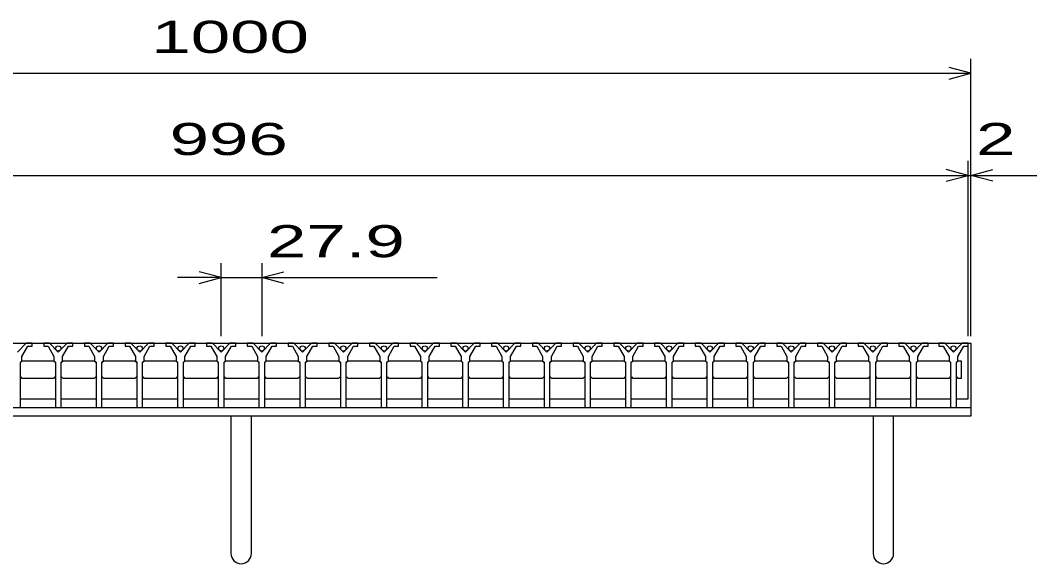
# Model space of a CAD drawing. Units: millimetres, scale not verified. Extents: x -1820 to 1724, y -1285 to 1059.
# Drawn here: x -1079 to -383, y -713 to -341 of the extents above; entities that cross this region are included whole.
import ezdxf
from ezdxf.enums import TextEntityAlignment as Align

# ---------------------------------------------------------------- set-up
doc = ezdxf.new("R2010")
doc.units = ezdxf.units.MM
doc.header["$LTSCALE"] = 10
for name, color, linetype, lineweight in [('16', 3, 'Continuous', 25), ('17', 3, 'Continuous', 25), ('19', 6, 'Continuous', 25), ('22', 2, 'Continuous', 25)]:
    doc.layers.add(name, color=color, linetype=linetype, lineweight=lineweight)
doc.styles.add('ベクトル', font='')
doc.styles.get('ベクトル').set_extended_font_data('ベクトル')

msp = doc.modelspace()

# ---------------------------------------------------------------- linework, layer by layer
at = {"layer": '16'}
for p, q in [((-1426, -562), (-430, -562)), ((-1075.2, -562), (-1081.2, -568)), ((-1078.2, -571), (-1074.2, -564)), ((-1071.2, -562), (-1075.2, -562)), ((-1074.2, -564), (-1071.2, -564)), ((-1071.2, -564), (-1071.2, -562)), ((-1063.3, -562), (-1063.3, -564)), ((-1059.3, -562), (-1063.3, -562)), ((-1063.3, -564), (-1060.3, -564)), ((-1060.3, -564), (-1056.3, -571)), ((-1053.3, -568), (-1059.3, -562)), ((-1047.3, -562), (-1053.3, -568)), ((-1050.3, -571), (-1046.3, -564)), ((-1043.3, -562), (-1047.3, -562)), ((-1046.3, -564), (-1043.3, -564)), ((-1043.3, -564), (-1043.3, -562)), ((-1035.4, -562), (-1035.4, -564)), ((-1031.4, -562), (-1035.4, -562)), ((-1035.4, -564), (-1032.4, -564)), ((-1032.4, -564), (-1028.4, -571)), ((-1025.4, -568), (-1031.4, -562)), ((-1019.4, -562), (-1025.4, -568)), ((-1022.4, -571), (-1018.4, -564)), ((-1015.4, -562), (-1019.4, -562)), ((-1018.4, -564), (-1015.4, -564)), ((-1015.4, -564), (-1015.4, -562)), ((-1007.5, -562), (-1007.5, -564)), ((-1003.5, -562), (-1007.5, -562)), ((-1007.5, -564), (-1004.5, -564)), ((-1004.5, -564), (-1000.5, -571)), ((-997.5, -568), (-1003.5, -562)), ((-991.5, -562), (-997.5, -568)), ((-994.5, -571), (-990.5, -564)), ((-987.5, -562), (-991.5, -562)), ((-990.5, -564), (-987.5, -564)), ((-987.5, -564), (-987.5, -562)), ((-979.6, -562), (-979.6, -564)), ((-975.6, -562), (-979.6, -562)), ((-979.6, -564), (-976.6, -564)), ((-976.6, -564), (-972.6, -571)), ((-969.6, -568), (-975.6, -562)), ((-963.6, -562), (-969.6, -568)), ((-966.6, -571), (-962.6, -564)), ((-959.6, -562), (-963.6, -562)), ((-962.6, -564), (-959.6, -564)), ((-959.6, -564), (-959.6, -562)), ((-951.7, -562), (-951.7, -564)), ((-947.7, -562), (-951.7, -562)), ((-951.7, -564), (-948.7, -564)), ((-948.7, -564), (-944.7, -571)), ((-941.7, -568), (-947.7, -562)), ((-935.7, -562), (-941.7, -568)), ((-938.7, -571), (-934.7, -564)), ((-931.7, -562), (-935.7, -562)), ((-934.7, -564), (-931.7, -564)), ((-931.7, -564), (-931.7, -562)), ((-923.8, -562), (-923.8, -564)), ((-919.8, -562), (-923.8, -562)), ((-923.8, -564), (-920.8, -564)), ((-920.8, -564), (-916.8, -571)), ((-913.8, -568), (-919.8, -562)), ((-907.8, -562), (-913.8, -568)), ((-910.8, -571), (-906.8, -564)), ((-903.8, -562), (-907.8, -562)), ((-906.8, -564), (-903.8, -564)), ((-903.8, -564), (-903.8, -562)), ((-895.9, -562), (-895.9, -564)), ((-891.9, -562), (-895.9, -562)), ((-895.9, -564), (-892.9, -564)), ((-892.9, -564), (-888.9, -571)), ((-885.9, -568), (-891.9, -562)), ((-879.9, -562), (-885.9, -568)), ((-882.9, -571), (-878.9, -564)), ((-875.9, -562), (-879.9, -562)), ((-878.9, -564), (-875.9, -564)), ((-875.9, -564), (-875.9, -562)), ((-868, -562), (-868, -564)), ((-864, -562), (-868, -562)), ((-868, -564), (-865, -564)), ((-865, -564), (-861, -571)), ((-858, -568), (-864, -562)), ((-852, -562), (-858, -568)), ((-855, -571), (-851, -564)), ((-848, -562), (-852, -562)), ((-851, -564), (-848, -564)), ((-848, -564), (-848, -562)), ((-840.1, -562), (-840.1, -564)), ((-836.1, -562), (-840.1, -562)), ((-840.1, -564), (-837.1, -564)), ((-837.1, -564), (-833.1, -571)), ((-830.1, -568), (-836.1, -562)), ((-824.1, -562), (-830.1, -568)), ((-827.1, -571), (-823.1, -564)), ((-820.1, -562), (-824.1, -562)), ((-823.1, -564), (-820.1, -564)), ((-820.1, -564), (-820.1, -562)), ((-812.2, -562), (-812.2, -564)), ((-808.2, -562), (-812.2, -562)), ((-812.2, -564), (-809.2, -564)), ((-809.2, -564), (-805.2, -571)), ((-802.2, -568), (-808.2, -562)), ((-796.2, -562), (-802.2, -568)), ((-799.2, -571), (-795.2, -564)), ((-792.2, -562), (-796.2, -562)), ((-795.2, -564), (-792.2, -564)), ((-792.2, -564), (-792.2, -562)), ((-784.3, -562), (-784.3, -564)), ((-780.3, -562), (-784.3, -562)), ((-784.3, -564), (-781.3, -564)), ((-781.3, -564), (-777.3, -571)), ((-774.3, -568), (-780.3, -562)), ((-768.3, -562), (-774.3, -568)), ((-771.3, -571), (-767.3, -564)), ((-764.3, -562), (-768.3, -562)), ((-767.3, -564), (-764.3, -564)), ((-764.3, -564), (-764.3, -562)), ((-756.4, -562), (-756.4, -564)), ((-752.4, -562), (-756.4, -562)), ((-756.4, -564), (-753.4, -564)), ((-753.4, -564), (-749.4, -571)), ((-746.4, -568), (-752.4, -562)), ((-740.4, -562), (-746.4, -568)), ((-743.4, -571), (-739.4, -564)), ((-736.4, -562), (-740.4, -562)), ((-739.4, -564), (-736.4, -564)), ((-736.4, -564), (-736.4, -562)), ((-728.5, -562), (-728.5, -564)), ((-724.5, -562), (-728.5, -562)), ((-728.5, -564), (-725.5, -564)), ((-725.5, -564), (-721.5, -571)), ((-718.5, -568), (-724.5, -562)), ((-712.5, -562), (-718.5, -568)), ((-715.5, -571), (-711.5, -564)), ((-708.5, -562), (-712.5, -562)), ((-711.5, -564), (-708.5, -564)), ((-708.5, -564), (-708.5, -562)), ((-700.6, -562), (-700.6, -564)), ((-696.6, -562), (-700.6, -562)), ((-700.6, -564), (-697.6, -564)), ((-697.6, -564), (-693.6, -571)), ((-690.6, -568), (-696.6, -562)), ((-684.6, -562), (-690.6, -568)), ((-687.6, -571), (-683.6, -564)), ((-680.6, -562), (-684.6, -562)), ((-683.6, -564), (-680.6, -564)), ((-680.6, -564), (-680.6, -562)), ((-672.7, -562), (-672.7, -564)), ((-668.7, -562), (-672.7, -562)), ((-672.7, -564), (-669.7, -564)), ((-669.7, -564), (-665.7, -571)), ((-662.7, -568), (-668.7, -562)), ((-656.7, -562), (-662.7, -568)), ((-659.7, -571), (-655.7, -564)), ((-652.7, -562), (-656.7, -562)), ((-655.7, -564), (-652.7, -564)), ((-652.7, -564), (-652.7, -562)), ((-644.8, -562), (-644.8, -564)), ((-640.8, -562), (-644.8, -562)), ((-644.8, -564), (-641.8, -564)), ((-641.8, -564), (-637.8, -571)), ((-634.8, -568), (-640.8, -562)), ((-628.8, -562), (-634.8, -568)), ((-631.8, -571), (-627.8, -564)), ((-624.8, -562), (-628.8, -562)), ((-627.8, -564), (-624.8, -564)), ((-624.8, -564), (-624.8, -562)), ((-616.9, -562), (-616.9, -564)), ((-612.9, -562), (-616.9, -562)), ((-616.9, -564), (-613.9, -564)), ((-613.9, -564), (-609.9, -571)), ((-606.9, -568), (-612.9, -562)), ((-600.9, -562), (-606.9, -568)), ((-603.9, -571), (-599.9, -564)), ((-596.9, -562), (-600.9, -562)), ((-599.9, -564), (-596.9, -564)), ((-596.9, -564), (-596.9, -562)), ((-589, -562), (-589, -564)), ((-585, -562), (-589, -562)), ((-589, -564), (-586, -564)), ((-586, -564), (-582, -571)), ((-579, -568), (-585, -562)), ((-573, -562), (-579, -568)), ((-576, -571), (-572, -564)), ((-569, -562), (-573, -562)), ((-572, -564), (-569, -564)), ((-569, -564), (-569, -562)), ((-561.1, -562), (-561.1, -564)), ((-557.1, -562), (-561.1, -562)), ((-561.1, -564), (-558.1, -564)), ((-558.1, -564), (-554.1, -571)), ((-551.1, -568), (-557.1, -562)), ((-545.1, -562), (-551.1, -568)), ((-548.1, -571), (-544.1, -564)), ((-541.1, -562), (-545.1, -562)), ((-544.1, -564), (-541.1, -564)), ((-541.1, -564), (-541.1, -562)), ((-533.2, -562), (-533.2, -564)), ((-529.2, -562), (-533.2, -562)), ((-533.2, -564), (-530.2, -564)), ((-530.2, -564), (-526.2, -571)), ((-523.2, -568), (-529.2, -562)), ((-517.2, -562), (-523.2, -568)), ((-520.2, -571), (-516.2, -564)), ((-513.2, -562), (-517.2, -562)), ((-516.2, -564), (-513.2, -564)), ((-513.2, -564), (-513.2, -562)), ((-505.3, -562), (-505.3, -564)), ((-501.3, -562), (-505.3, -562)), ((-505.3, -564), (-502.3, -564)), ((-502.3, -564), (-498.3, -571)), ((-495.3, -568), (-501.3, -562)), ((-489.3, -562), (-495.3, -568)), ((-492.3, -571), (-488.3, -564)), ((-485.3, -562), (-489.3, -562)), ((-488.3, -564), (-485.3, -564)), ((-485.3, -564), (-485.3, -562)), ((-477.4, -562), (-477.4, -564)), ((-473.4, -562), (-477.4, -562)), ((-477.4, -564), (-474.4, -564)), ((-474.4, -564), (-470.4, -571)), ((-467.4, -568), (-473.4, -562)), ((-461.4, -562), (-467.4, -568)), ((-464.4, -571), (-460.4, -564)), ((-457.4, -562), (-461.4, -562)), ((-460.4, -564), (-457.4, -564)), ((-457.4, -564), (-457.4, -562)), ((-450, -562), (-450, -564)), ((-446, -562), (-450, -562)), ((-450, -564), (-447, -564)), ((-447, -564), (-443, -571)), ((-440, -568), (-446, -562)), ((-434, -562), (-440, -568)), ((-437, -571), (-433, -564)), ((-430, -562), (-434, -562)), ((-433, -564), (-430, -564)), ((-430, -564), (-430, -562)), ((-430, -600), (-430, -562)), ((-1079.2, -575), (-1078.2, -574)), ((-1079.2, -606), (-1079.2, -575)), ((-1078.95, -575), (-1077.95, -574)), ((-1078.2, -574), (-1078.2, -571)), ((-1077.95, -574), (-1056.55, -574)), ((-1056.55, -574), (-1055.55, -575)), ((-1056.3, -571), (-1056.3, -574)), ((-1056.3, -574), (-1055.3, -575)), ((-1055.3, -575), (-1055.3, -606)), ((-1051.3, -575), (-1050.3, -574)), ((-1051.3, -606), (-1051.3, -575)), ((-1051.05, -575), (-1050.05, -574)), ((-1050.3, -574), (-1050.3, -571)), ((-1050.05, -574), (-1028.65, -574)), ((-1028.65, -574), (-1027.65, -575)), ((-1028.4, -571), (-1028.4, -574)), ((-1028.4, -574), (-1027.4, -575)), ((-1027.4, -575), (-1027.4, -606)), ((-1023.4, -575), (-1022.4, -574)), ((-1023.4, -606), (-1023.4, -575)), ((-1023.15, -575), (-1022.15, -574)), ((-1022.4, -574), (-1022.4, -571)), ((-1022.15, -574), (-1000.75, -574)), ((-1000.75, -574), (-999.75, -575)), ((-1000.5, -571), (-1000.5, -574)), ((-1000.5, -574), (-999.5, -575)), ((-999.5, -575), (-999.5, -606)), ((-995.5, -575), (-994.5, -574)), ((-995.5, -606), (-995.5, -575)), ((-995.25, -575), (-994.25, -574)), ((-994.5, -574), (-994.5, -571)), ((-994.25, -574), (-972.85, -574)), ((-972.85, -574), (-971.85, -575)), ((-972.6, -571), (-972.6, -574)), ((-972.6, -574), (-971.6, -575)), ((-971.6, -575), (-971.6, -606)), ((-967.6, -575), (-966.6, -574)), ((-967.6, -606), (-967.6, -575)), ((-967.35, -575), (-966.35, -574)), ((-966.6, -574), (-966.6, -571)), ((-966.35, -574), (-944.95, -574)), ((-944.95, -574), (-943.95, -575)), ((-944.7, -571), (-944.7, -574)), ((-944.7, -574), (-943.7, -575)), ((-943.7, -575), (-943.7, -606)), ((-939.7, -575), (-938.7, -574)), ((-939.7, -606), (-939.7, -575)), ((-939.45, -575), (-938.45, -574)), ((-938.7, -574), (-938.7, -571)), ((-938.45, -574), (-917.05, -574)), ((-917.05, -574), (-916.05, -575)), ((-916.8, -571), (-916.8, -574)), ((-916.8, -574), (-915.8, -575)), ((-915.8, -575), (-915.8, -606)), ((-911.8, -575), (-910.8, -574)), ((-911.8, -606), (-911.8, -575)), ((-911.55, -575), (-910.55, -574)), ((-910.8, -574), (-910.8, -571)), ((-910.55, -574), (-889.15, -574)), ((-889.15, -574), (-888.15, -575)), ((-888.9, -571), (-888.9, -574)), ((-888.9, -574), (-887.9, -575)), ((-887.9, -575), (-887.9, -606)), ((-883.9, -575), (-882.9, -574)), ((-883.9, -606), (-883.9, -575)), ((-883.65, -575), (-882.65, -574)), ((-882.9, -574), (-882.9, -571)), ((-882.65, -574), (-861.25, -574)), ((-861.25, -574), (-860.25, -575)), ((-861, -571), (-861, -574)), ((-861, -574), (-860, -575)), ((-860, -575), (-860, -606)), ((-856, -575), (-855, -574)), ((-856, -606), (-856, -575)), ((-855.75, -575), (-854.75, -574)), ((-855, -574), (-855, -571)), ((-854.75, -574), (-833.35, -574)), ((-833.35, -574), (-832.35, -575)), ((-833.1, -571), (-833.1, -574)), ((-833.1, -574), (-832.1, -575)), ((-832.1, -575), (-832.1, -606)), ((-828.1, -575), (-827.1, -574)), ((-828.1, -606), (-828.1, -575)), ((-827.85, -575), (-826.85, -574)), ((-827.1, -574), (-827.1, -571)), ((-826.85, -574), (-805.45, -574)), ((-805.45, -574), (-804.45, -575)), ((-805.2, -571), (-805.2, -574)), ((-805.2, -574), (-804.2, -575)), ((-804.2, -575), (-804.2, -606)), ((-800.2, -575), (-799.2, -574)), ((-800.2, -606), (-800.2, -575)), ((-799.95, -575), (-798.95, -574)), ((-799.2, -574), (-799.2, -571)), ((-798.95, -574), (-777.55, -574)), ((-777.55, -574), (-776.55, -575)), ((-777.3, -571), (-777.3, -574)), ((-777.3, -574), (-776.3, -575)), ((-776.3, -575), (-776.3, -606)), ((-772.3, -575), (-771.3, -574)), ((-772.3, -606), (-772.3, -575)), ((-772.05, -575), (-771.05, -574)), ((-771.3, -574), (-771.3, -571)), ((-771.05, -574), (-749.65, -574)), ((-749.65, -574), (-748.65, -575)), ((-749.4, -571), (-749.4, -574)), ((-749.4, -574), (-748.4, -575)), ((-748.4, -575), (-748.4, -606)), ((-744.4, -575), (-743.4, -574)), ((-744.4, -606), (-744.4, -575)), ((-744.15, -575), (-743.15, -574)), ((-743.4, -574), (-743.4, -571)), ((-743.15, -574), (-721.75, -574)), ((-721.75, -574), (-720.75, -575)), ((-721.5, -571), (-721.5, -574)), ((-721.5, -574), (-720.5, -575)), ((-720.5, -575), (-720.5, -606)), ((-716.5, -575), (-715.5, -574)), ((-716.5, -606), (-716.5, -575)), ((-716.25, -575), (-715.25, -574)), ((-715.5, -574), (-715.5, -571)), ((-715.25, -574), (-693.85, -574)), ((-693.85, -574), (-692.85, -575)), ((-693.6, -571), (-693.6, -574)), ((-693.6, -574), (-692.6, -575)), ((-692.6, -575), (-692.6, -606)), ((-688.6, -575), (-687.6, -574)), ((-688.6, -606), (-688.6, -575)), ((-688.35, -575), (-687.35, -574)), ((-687.6, -574), (-687.6, -571)), ((-687.35, -574), (-665.95, -574)), ((-665.95, -574), (-664.95, -575)), ((-665.7, -571), (-665.7, -574)), ((-665.7, -574), (-664.7, -575)), ((-664.7, -575), (-664.7, -606)), ((-660.7, -575), (-659.7, -574)), ((-660.7, -606), (-660.7, -575)), ((-660.45, -575), (-659.45, -574)), ((-659.7, -574), (-659.7, -571)), ((-659.45, -574), (-638.05, -574)), ((-638.05, -574), (-637.05, -575)), ((-637.8, -571), (-637.8, -574)), ((-637.8, -574), (-636.8, -575)), ((-636.8, -575), (-636.8, -606)), ((-632.8, -575), (-631.8, -574)), ((-632.8, -606), (-632.8, -575)), ((-632.55, -575), (-631.55, -574)), ((-631.8, -574), (-631.8, -571)), ((-631.55, -574), (-610.15, -574)), ((-610.15, -574), (-609.15, -575)), ((-609.9, -571), (-609.9, -574)), ((-609.9, -574), (-608.9, -575)), ((-608.9, -575), (-608.9, -606)), ((-604.9, -575), (-603.9, -574)), ((-604.9, -606), (-604.9, -575)), ((-604.65, -575), (-603.65, -574)), ((-603.9, -574), (-603.9, -571)), ((-603.65, -574), (-582.25, -574)), ((-582.25, -574), (-581.25, -575)), ((-582, -571), (-582, -574)), ((-582, -574), (-581, -575)), ((-581, -575), (-581, -606)), ((-577, -575), (-576, -574)), ((-577, -606), (-577, -575)), ((-576.75, -575), (-575.75, -574)), ((-576, -574), (-576, -571)), ((-575.75, -574), (-554.35, -574)), ((-554.35, -574), (-553.35, -575)), ((-554.1, -571), (-554.1, -574)), ((-554.1, -574), (-553.1, -575)), ((-553.1, -575), (-553.1, -606)), ((-549.1, -575), (-548.1, -574)), ((-549.1, -606), (-549.1, -575)), ((-548.85, -575), (-547.85, -574)), ((-548.1, -574), (-548.1, -571)), ((-547.85, -574), (-526.45, -574)), ((-526.45, -574), (-525.45, -575)), ((-526.2, -571), (-526.2, -574)), ((-526.2, -574), (-525.2, -575)), ((-525.2, -575), (-525.2, -606)), ((-521.2, -575), (-520.2, -574)), ((-521.2, -606), (-521.2, -575)), ((-520.95, -575), (-519.95, -574)), ((-520.2, -574), (-520.2, -571)), ((-519.95, -574), (-498.55, -574)), ((-498.55, -574), (-497.55, -575)), ((-498.3, -571), (-498.3, -574)), ((-498.3, -574), (-497.3, -575)), ((-497.3, -575), (-497.3, -606)), ((-493.3, -575), (-492.3, -574)), ((-493.3, -606), (-493.3, -575)), ((-493.05, -575), (-492.05, -574)), ((-492.3, -574), (-492.3, -571)), ((-492.05, -574), (-470.65, -574)), ((-470.65, -574), (-469.65, -575)), ((-470.4, -571), (-470.4, -574)), ((-470.4, -574), (-469.4, -575)), ((-469.4, -575), (-469.4, -606)), ((-465.4, -575), (-464.4, -574)), ((-465.4, -606), (-465.4, -575)), ((-465.15, -575), (-464.15, -574)), ((-464.4, -574), (-464.4, -571)), ((-464.15, -574), (-443.25, -574)), ((-443.25, -574), (-442.25, -575)), ((-443, -571), (-443, -574)), ((-443, -574), (-442, -575)), ((-442, -575), (-442, -606)), ((-438, -575), (-437, -574)), ((-438, -606), (-438, -575)), ((-437, -574), (-437, -571)), ((-1077.95, -586), (-1078.95, -585)), ((-1056.55, -586), (-1077.95, -586)), ((-1055.55, -585), (-1056.55, -586)), ((-1050.05, -586), (-1051.05, -585)), ((-1028.65, -586), (-1050.05, -586)), ((-1027.65, -585), (-1028.65, -586)), ((-1022.15, -586), (-1023.15, -585)), ((-1000.75, -586), (-1022.15, -586)), ((-999.75, -585), (-1000.75, -586)), ((-994.25, -586), (-995.25, -585)), ((-972.85, -586), (-994.25, -586)), ((-971.85, -585), (-972.85, -586)), ((-966.35, -586), (-967.35, -585)), ((-944.95, -586), (-966.35, -586)), ((-943.95, -585), (-944.95, -586)), ((-938.45, -586), (-939.45, -585)), ((-917.05, -586), (-938.45, -586)), ((-916.05, -585), (-917.05, -586)), ((-910.55, -586), (-911.55, -585)), ((-889.15, -586), (-910.55, -586)), ((-888.15, -585), (-889.15, -586)), ((-882.65, -586), (-883.65, -585)), ((-861.25, -586), (-882.65, -586)), ((-860.25, -585), (-861.25, -586)), ((-854.75, -586), (-855.75, -585)), ((-833.35, -586), (-854.75, -586)), ((-832.35, -585), (-833.35, -586)), ((-826.85, -586), (-827.85, -585)), ((-805.45, -586), (-826.85, -586)), ((-804.45, -585), (-805.45, -586)), ((-798.95, -586), (-799.95, -585)), ((-777.55, -586), (-798.95, -586)), ((-776.55, -585), (-777.55, -586)), ((-771.05, -586), (-772.05, -585)), ((-749.65, -586), (-771.05, -586)), ((-748.65, -585), (-749.65, -586)), ((-743.15, -586), (-744.15, -585)), ((-721.75, -586), (-743.15, -586)), ((-720.75, -585), (-721.75, -586)), ((-715.25, -586), (-716.25, -585)), ((-693.85, -586), (-715.25, -586)), ((-692.85, -585), (-693.85, -586)), ((-687.35, -586), (-688.35, -585)), ((-665.95, -586), (-687.35, -586)), ((-664.95, -585), (-665.95, -586)), ((-659.45, -586), (-660.45, -585)), ((-638.05, -586), (-659.45, -586)), ((-637.05, -585), (-638.05, -586)), ((-631.55, -586), (-632.55, -585)), ((-610.15, -586), (-631.55, -586)), ((-609.15, -585), (-610.15, -586)), ((-603.65, -586), (-604.65, -585)), ((-582.25, -586), (-603.65, -586)), ((-581.25, -585), (-582.25, -586)), ((-575.75, -586), (-576.75, -585)), ((-554.35, -586), (-575.75, -586)), ((-553.35, -585), (-554.35, -586)), ((-547.85, -586), (-548.85, -585)), ((-526.45, -586), (-547.85, -586)), ((-525.45, -585), (-526.45, -586)), ((-519.95, -586), (-520.95, -585)), ((-498.55, -586), (-519.95, -586)), ((-497.55, -585), (-498.55, -586)), ((-492.05, -586), (-493.05, -585)), ((-470.65, -586), (-492.05, -586)), ((-469.65, -585), (-470.65, -586)), ((-464.15, -586), (-465.15, -585)), ((-443.25, -586), (-464.15, -586)), ((-442.25, -585), (-443.25, -586)), ((-1078.95, -600), (-1055.55, -600)), ((-1051.05, -600), (-1027.65, -600)), ((-1023.15, -600), (-999.75, -600)), ((-995.25, -600), (-971.85, -600)), ((-967.35, -600), (-943.95, -600)), ((-939.45, -600), (-916.05, -600)), ((-911.55, -600), (-888.15, -600)), ((-883.65, -600), (-860.25, -600)), ((-855.75, -600), (-832.35, -600)), ((-827.85, -600), (-804.45, -600)), ((-799.95, -600), (-776.55, -600)), ((-772.05, -600), (-748.65, -600)), ((-744.15, -600), (-720.75, -600)), ((-716.25, -600), (-692.85, -600)), ((-688.35, -600), (-664.95, -600)), ((-660.45, -600), (-637.05, -600)), ((-632.55, -600), (-609.15, -600)), ((-604.65, -600), (-581.25, -600)), ((-576.75, -600), (-553.35, -600)), ((-548.85, -600), (-525.45, -600)), ((-520.95, -600), (-497.55, -600)), ((-493.05, -600), (-469.65, -600)), ((-465.15, -600), (-442.25, -600)), ((-437.75, -600), (-430, -600)), ((-1083.2, -606), (-1079.2, -606)), ((-1055.3, -606), (-1051.3, -606)), ((-1027.4, -606), (-1023.4, -606)), ((-999.5, -606), (-995.5, -606)), ((-971.6, -606), (-967.6, -606)), ((-943.7, -606), (-939.7, -606)), ((-915.8, -606), (-911.8, -606)), ((-887.9, -606), (-883.9, -606)), ((-860, -606), (-856, -606)), ((-832.1, -606), (-828.1, -606)), ((-804.2, -606), (-800.2, -606)), ((-776.3, -606), (-772.3, -606)), ((-748.4, -606), (-744.4, -606)), ((-720.5, -606), (-716.5, -606)), ((-692.6, -606), (-688.6, -606)), ((-664.7, -606), (-660.7, -606)), ((-636.8, -606), (-632.8, -606)), ((-608.9, -606), (-604.9, -606)), ((-581, -606), (-577, -606)), ((-553.1, -606), (-549.1, -606)), ((-525.2, -606), (-521.2, -606)), ((-497.3, -606), (-493.3, -606)), ((-469.4, -606), (-465.4, -606)), ((-442, -606), (-438, -606))]:
    msp.add_line(p, q, dxfattribs=at)
for centre in [(-1053.3, -565.5), (-1025.4, -565.5), (-997.5, -565.5), (-969.6, -565.5), (-941.7, -565.5), (-913.8, -565.5), (-885.9, -565.5), (-858, -565.5), (-830.1, -565.5), (-802.2, -565.5), (-774.3, -565.5), (-746.4, -565.5), (-718.5, -565.5), (-690.6, -565.5), (-662.7, -565.5), (-634.8, -565.5), (-606.9, -565.5), (-579, -565.5), (-551.1, -565.5), (-523.2, -565.5), (-495.3, -565.5), (-467.4, -565.5), (-440, -565.5)]:
    msp.add_circle(centre, 1.8, dxfattribs=at)
at = {"layer": '17'}
for p, q in [((-437.75, -575), (-436.75, -574)), ((-436.75, -574), (-434.75, -574)), ((-434.75, -574), (-434.75, -586)), ((-436.75, -586), (-437.75, -585)), ((-434.75, -586), (-436.75, -586))]:
    msp.add_line(p, q, dxfattribs=at)
at = {"layer": '19'}
for p, q in [((-430, -562), (-428, -562)), ((-428, -562), (-428, -606)), ((-1428, -606), (-428, -606)), ((-428, -612), (-1428, -612)), ((-935, -612), (-935, -706)), ((-921, -706), (-921, -612)), ((-495, -612), (-495, -706)), ((-481, -706), (-481, -612)), ((-428, -606), (-428, -612))]:
    msp.add_line(p, q, dxfattribs=at)
for centre in [(-928, -706), (-488, -706)]:
    msp.add_arc(centre, 7, 180, 0, dxfattribs=at)
at = {"layer": '22', "color": 4}
for p, q in [((-428, -557), (-428, -367)), ((-428, -377), (-443, -373)), ((-1428, -377), (-428, -377)), ((-443, -381), (-428, -377)), ((-430, -557), (-430, -437)), ((-428, -557), (-428, -437)), ((-430, -447), (-445, -443)), ((-428, -447), (-413, -443)), ((-1426, -447), (-430, -447)), ((-445, -451), (-430, -447)), ((-430, -447), (-428, -447)), ((-428, -447), (-383, -447)), ((-413, -451), (-428, -447)), ((-941.7, -557), (-941.7, -507)), ((-913.8, -507), (-913.8, -557)), ((-941.7, -517), (-956.7, -513)), ((-913.8, -517), (-898.8, -513)), ((-941.7, -517), (-971.7, -517)), ((-956.7, -521), (-941.7, -517)), ((-941.7, -517), (-913.8, -517)), ((-898.8, -521), (-913.8, -517)), ((-913.8, -517), (-793.8, -517))]:
    msp.add_line(p, q, dxfattribs=at)

# ---------------------------------------------------------------- texts
at = {"layer": '22', "style": 'ベクトル', "width": 1.65}
for s, p in [(' 1000 ', (-1003, -352)), (' 996 ', (-990.5, -422)), (' 2 ', (-438, -422)), (' 27.9 ', (-923.8, -492))]:
    msp.add_text(s, height=21.99, dxfattribs=at).set_placement(p, align=Align.MIDDLE_LEFT)

doc.saveas('drawing.dxf')
